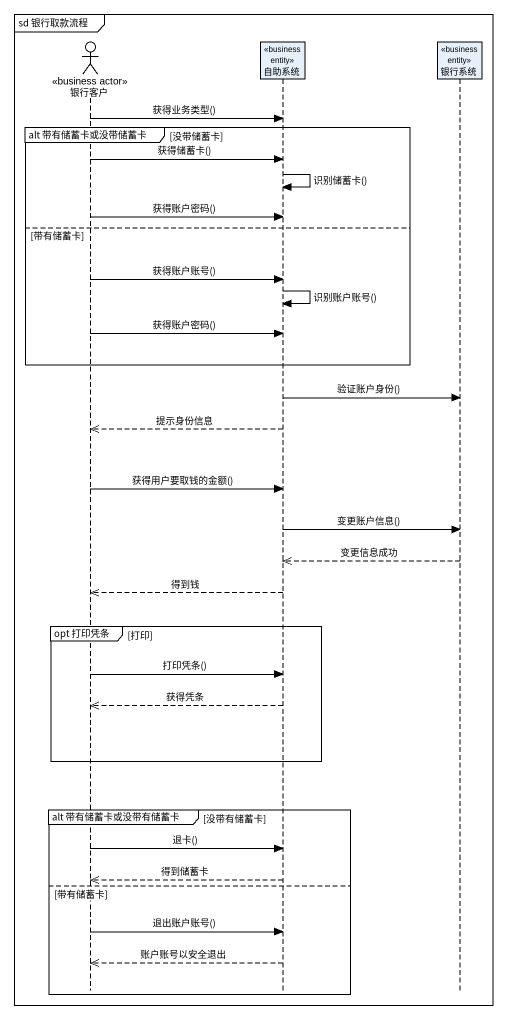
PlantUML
@startuml
mainframe sd 银行取款流程
hide footbox
actor 银行客户 <<business actor>>
participant 自助系统 <<business entity>>
participant 银行系统 <<business entity>>

银行客户 -> 自助系统 : 获得业务类型()
group alt 带有储蓄卡或没带储蓄卡 [没带储蓄卡]
  银行客户 -> 自助系统 : 获得储蓄卡()
  自助系统 -> 自助系统 : 识别储蓄卡()
  银行客户 -> 自助系统 : 获得账户密码()
else 带有储蓄卡
  银行客户 -> 自助系统 : 获得账户账号()
  自助系统 -> 自助系统 : 识别账户账号()
  银行客户 -> 自助系统 : 获得账户密码()
end
自助系统 -> 银行系统 : 验证账户身份()
自助系统 -->> 银行客户 : 提示身份信息
银行客户 -> 自助系统 : 获得用户要取钱的金额()
自助系统 -> 银行系统 : 变更账户信息()
银行系统 -->> 自助系统 : 变更信息成功
自助系统 -->> 银行客户 : 得到钱
group opt 打印凭条 [打印]
  银行客户 -> 自助系统 : 打印凭条()
  自助系统 -->> 银行客户 : 获得凭条
end
group alt 带有储蓄卡或没带有储蓄卡 [没带有储蓄卡]
  银行客户 -> 自助系统 : 退卡()
  自助系统 -->> 银行客户 : 得到储蓄卡
else 带有储蓄卡
  银行客户 -> 自助系统 : 退出账户账号()
  自助系统 -->> 银行客户 : 账户账号以安全退出
end
@enduml
